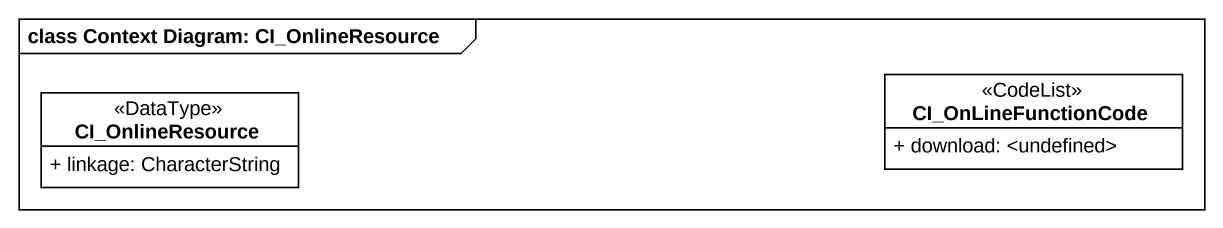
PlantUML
@startuml
mainframe class Context Diagram: CI_OnlineResource
hide circle
hide empty members
skinparam classAttributeIconSize 0
class CI_OnlineResource <<DataType>> #FFFFFF {
  + linkage: CharacterString
}
class CI_OnLineFunctionCode <<CodeList>> #FFFFFF {
  + download: <undefined>
}
@enduml
